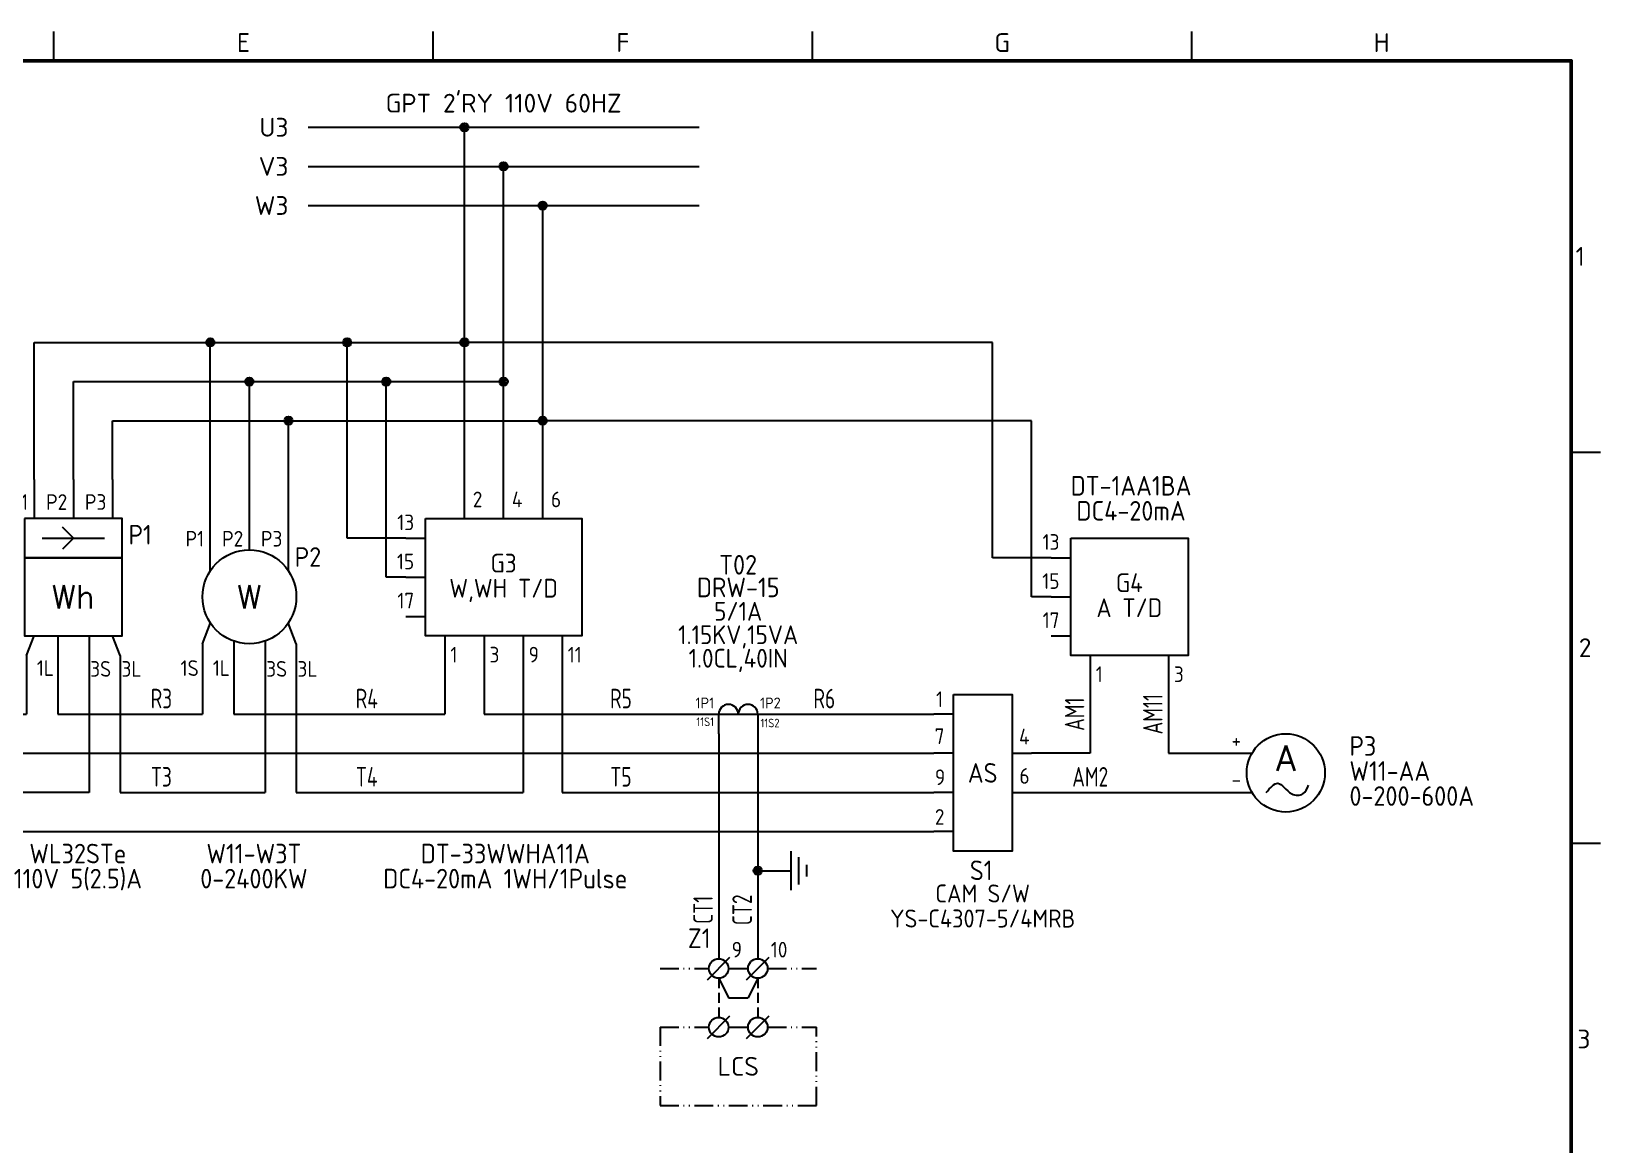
# Model space of a CAD drawing. Header units: millimetres. Extents: x 0 to 556, y 1 to 306.
# Drawn here: x 207.1 to 407.8, y 145 to 287.2 of the extents above; entities that cross this region are included whole.
import ezdxf
from ezdxf.enums import TextEntityAlignment as Align

# ---------------------------------------------------------------- set-up
doc = ezdxf.new("R2010")
doc.units = ezdxf.units.MM
doc.linetypes.add('ACAD_ISO12W100', pattern=[21, 12, -3, 0, -3, 0, -3])
doc.linetypes.add('HIDDEN', pattern=[0.375, 0.25, -0.125])
for name, color, linetype in [('MISC', 7, 'Continuous'), ('Normal Text', 7, 'Continuous'), ('Sheet Line', 3, 'Continuous'), ('Sheet Text', 2, 'Continuous'), ('SYMS', 7, 'Continuous'), ('TAGS', 7, 'Continuous'), ('TERMS', 7, 'Continuous'), ('WIRE(DEFAULT)', 7, 'Continuous'), ('WIRE_RED', 1, 'Continuous'), ('WIREFIXED', 7, 'Continuous')]:
    doc.layers.add(name, color=color, linetype=linetype)
doc.layers.add('Sheet Out Line', color=2, linetype='Continuous', lineweight=50)
doc.styles.add('SIMPLEX', font='simplex')
doc.styles.add('WD', font='ISOCP2.shx')
doc.styles.add('WD_IEC', font='ISOCP2.shx', dxfattribs={"width": 1.1, "height": 2.4, "bigfont": 'whgtxt.shx'})

# ---------------------------------------------------------------- blocks, each defined once
blk = doc.blocks.new('VO71_TDT1')
for p, q in [((-10, 5), (-7.5, 5)), ((-10, 0), (-7.5, 0)), ((-10, -5), (-7.5, -5)), ((-5, -7.5), (-5, -10)), ((5, -7.5), (5, -10))]:
    blk.add_line(p, q)
blk.add_lwpolyline([(-7.5, 7.5), (7.5, 7.5), (7.5, -7.5), (-7.5, -7.5)], close=True)
at = {"style": 'WD_IEC'}
for tag, p in [('RATING11', (0.22, 12.19)), ('RATING1', (0.22, 8.99))]:
    blk.add_attdef(tag, text='', height=2.5, dxfattribs=at).set_placement(p, align=Align.BOTTOM_CENTER)
at = {"linetype": 'Continuous', "style": 'WD'}
for tag, p in [('TERM01', (-8.93, 6.01)), ('TERM02', (-8.93, 1.01)), ('TERM03', (-8.93, -3.99))]:
    blk.add_attdef(tag, text='', height=2, dxfattribs=at).set_placement(p, align=Align.RIGHT)
at = {"style": 'WD', "flags": 1}
for tag, p in [('X4TERM01', (-10, 5)), ('X4TERM02', (-10, 0)), ('X4TERM03', (-10, -5)), ('X8TERM05', (5, -10))]:
    blk.add_attdef(tag, text='', height=0.08, dxfattribs=at).set_placement(p, align=Align.RIGHT)
at = {"style": 'WD'}
for tag, p in [('TAG1', (0, 1.8)), ('RATING12', (0, -1.4))]:
    blk.add_attdef(tag, text='', height=2.4, dxfattribs=at).set_placement(p, align=Align.MIDDLE_CENTER)
at = {"style": 'WD', "flags": 1}
for tag, p, height in [('LOC', (9.21, -2.67), 1), ('INST', (9.23, -1.56), 1), ('CAT', (9.16, -3.84), 1), ('FAMILY', (9.23, -4.99), 1), ('MFG', (9.31, -6.26), 1), ('ASSYCODE', (9.16, -7.35), 1), ('X8TERM04', (-5, -10), 0.08)]:
    blk.add_attdef(tag, p, '', height=height, dxfattribs=at)
at = {"linetype": 'Continuous', "style": 'WD'}
for tag, p in [('TERM04', (-4.3, -10.89)), ('TERM05', (5.7, -10.89))]:
    blk.add_attdef(tag, p, '', height=2, dxfattribs=at)
blk = doc.blocks.new('VHA1_AM1')
blk.add_circle((0, 0), 5)
blk.add_spline([(-2.5, -2.5), (-1.02, -1.33), (0.76, -2.67), (2.2, -2.67), (2.89, -1.58)], degree=3)
at = {"style": 'SIMPLEX'}
blk.add_text('A', height=3.2, dxfattribs=at).set_placement((0, 1.88), align=Align.MIDDLE)
at = {"style": 'WD_IEC'}
for tag, p in [('TERM03', (-1.91, 5.19)), ('TERM04', (3.09, 5.19))]:
    blk.add_attdef(tag, text='', height=2, dxfattribs=at).set_placement(p, align=Align.BOTTOM_LEFT)
for tag, p in [('TERM01', (-5.72, 2.57)), ('TERM06', (6.66, 2.4)), ('TERM02', (-5.72, -2.43)), ('TERM07', (-3.29, -7.14)), ('TERM05', (4.09, -7.49))]:
    blk.add_attdef(tag, text='', height=2, dxfattribs=at).set_placement(p, align=Align.BOTTOM_RIGHT)
at = {"style": 'WD', "flags": 1}
for tag, p in [('X2TERM03', (-2.5, 4.33)), ('X2TERM09', (0, 5)), ('X2TERM04', (2.5, 4.33)), ('X4TERM01', (-4.33, 2.5)), ('X1TERM06', (4.33, 2.5)), ('X4TERM08', (-5, 0)), ('X1TERM12', (5, 0)), ('X4TERM02', (-4.33, -2.5)), ('X1TERM11', (4.33, -2.5)), ('X8TERM07', (-2.5, -4.33)), ('X1TERM05', (2.5, -4.33)), ('X8TERM10', (0, -5))]:
    blk.add_attdef(tag, p, '', height=0.5, dxfattribs=at)
at = {"style": 'WD_IEC'}
for tag, p in [('TAG1', (8.14, 2.19)), ('RATING11', (8.14, -1.01)), ('RATING1', (8.14, -4.21)), ('RATING2', (8.09, -7.41))]:
    blk.add_attdef(tag, p, '', height=2.5, dxfattribs=at)
at = {"style": 'WD_IEC', "flags": 1}
for tag, p in [('INST', (-4.32, -9.29)), ('LOC', (-4.32, -10.79)), ('ASSYCODE', (-4.32, -12.2)), ('FAMILY', (-4.32, -13.7)), ('MFG', (-4.32, -16.56)), ('CAT', (-4.32, -15.2))]:
    blk.add_attdef(tag, text='', height=1, dxfattribs=at).set_placement(p, align=Align.RIGHT)
blk = doc.blocks.new('WD_WNV')
at = {"linetype": 'Continuous', "style": 'WD_IEC', "width": 0.8}
blk.add_attdef('WIRENO', text='', height=2.5, rotation=90, dxfattribs=at).set_placement((-0.75, 0), align=Align.CENTER)
at = {"style": 'WD_IEC', "flags": 1}
for tag, p in [('W08USER', (-1, 0.375)), ('W04USER', (-1, 0.875)), ('W05USER', (-1, 0.75)), ('W09USER', (-1, 0.25)), ('W03USER', (-1, 1)), ('W06USER', (-1, 0.625)), ('W07USER', (-1, 0.5)), ('W02USER', (-1, 1.125)), ('W01USER', (-1, 1.25)), ('W10USER', (-1, 0.125))]:
    blk.add_attdef(tag, text='', height=0.08, dxfattribs=at).set_placement(p, align=Align.CENTER)
blk = doc.blocks.new('VH31_WMT1')
for p, q in [((2.5, 18.32), (2.5, 25)), ((7.5, 21), (7.5, 25)), ((12.5, 18.32), (12.5, 25)), ((1.5, 9), (2.52, 11.66)), ((13.5, 9), (12.48, 11.66)), ((1.5, 9), (1.5, 0)), ((5.5, 9.34), (5.5, 0)), ((9.5, 9.34), (9.5, -10)), ((13.5, 9), (13.5, -10)), ((0, 0), (1.5, 0)), ((5.5, 0), (15, 0)), ((0, -10), (9.5, -10)), ((13.5, -10), (15, -10))]:
    blk.add_line(p, q)
blk.add_circle((7.5, 15), 6)
at = {"style": 'SIMPLEX'}
blk.add_text('W', height=3, dxfattribs=at).set_placement((7.5, 15), align=Align.MIDDLE)
at = {"flags": 1}
for tag, p, height, style in [('X2TERM01', (2.5, 25), 0.08, 'WD'), ('X2TERM02', (7.5, 25), 0.08, 'WD'), ('X2TERM03', (12.5, 25), 0.08, 'WD'), ('INST', (13.88, 23.15), 1, 'WD_IEC'), ('LOC', (13.88, 21.8), 1, 'WD_IEC'), ('X4TERM04', (0, 0), 0.08, 'WD'), ('X1TERM05', (15, 0), 0.08, 'WD'), ('X4TERM06', (0, -10), 0.08, 'WD'), ('X1TERM07', (15, -10), 0.08, 'WD')]:
    blk.add_attdef(tag, p, '', height=height, dxfattribs=dict(at, style=style))
at = {"style": 'WD_IEC'}
for tag, p in [('TERM01', (1.72, 21.42)), ('TERM02', (6.72, 21.42)), ('TERM03', (11.72, 21.42)), ('TERM04', (1.02, 4.89)), ('TERM05', (5.02, 4.89))]:
    blk.add_attdef(tag, text='', height=2, dxfattribs=at).set_placement(p, align=Align.RIGHT)
for tag, p, height in [('TAG1', (13.3, 18.84), 2.5), ('TERM06', (9.65, 4.79), 2), ('TERM07', (13.65, 4.79), 2)]:
    blk.add_attdef(tag, p, '', height=height, dxfattribs=at)
at = {"style": 'WD_IEC', "flags": 1}
for tag, p in [('ASSYCODE', (0.5, 15.89)), ('FAMILY', (0.5, 14.39)), ('MFG', (0.5, 11.53)), ('CAT', (0.5, 12.89))]:
    blk.add_attdef(tag, text='', height=1, dxfattribs=at).set_placement(p, align=Align.RIGHT)
at = {"style": 'WD_IEC'}
for tag, p in [('RATING11', (8.08, -16.56)), ('RATING1', (8.08, -19.76))]:
    blk.add_attdef(tag, text='', height=2.5, dxfattribs=at).set_placement(p, align=Align.TOP_CENTER)
blk = doc.blocks.new('VO71_TDT4')
for p, q in [((-5, 7.5), (-5, 10)), ((0, 7.5), (0, 10)), ((5, 7.5), (5, 10)), ((-12.5, 5), (-10, 5)), ((-12.5, 0), (-10, 0)), ((-12.5, -5), (-10, -5)), ((-7.5, -7.5), (-7.5, -10)), ((-2.5, -7.5), (-2.5, -10)), ((2.5, -7.5), (2.5, -10)), ((7.5, -7.5), (7.5, -10))]:
    blk.add_line(p, q)
blk.add_lwpolyline([(-10, 7.5), (10, 7.5), (10, -7.5), (-10, -7.5)], close=True)
at = {"style": 'WD', "flags": 1}
for tag, p, height in [('X2TERM04', (-5, 10), 0.08), ('X2TERM05', (0, 10), 0.08), ('X2TERM06', (5, 10), 0.08), ('LOC', (11.71, -2.67), 1), ('INST', (11.73, -1.56), 1), ('CAT', (11.66, -3.84), 1), ('FAMILY', (11.73, -4.99), 1), ('MFG', (11.81, -6.26), 1), ('ASSYCODE', (11.66, -7.35), 1), ('X8TERM07', (-7.5, -10), 0.08), ('X8TERM08', (-2.5, -10), 0.08), ('X8TERM09', (2.5, -10), 0.08), ('X8TERM10', (7.5, -10), 0.08)]:
    blk.add_attdef(tag, p, '', height=height, dxfattribs=at)
at = {"linetype": 'Continuous', "style": 'WD'}
for tag, p in [('TERM04', (-3.94, 8.94)), ('TERM05', (1.06, 8.94)), ('TERM06', (6.06, 8.94)), ('TERM07', (-6.8, -10.89)), ('TERM08', (-1.8, -10.89)), ('TERM09', (3.2, -10.89)), ('TERM10', (8.2, -10.89))]:
    blk.add_attdef(tag, p, '', height=2, dxfattribs=at)
for tag, p in [('TERM01', (-11.43, 6.01)), ('TERM02', (-11.43, 1.01)), ('TERM03', (-11.43, -3.99))]:
    blk.add_attdef(tag, text='', height=2, dxfattribs=at).set_placement(p, align=Align.RIGHT)
at = {"style": 'WD', "flags": 1}
for tag, p in [('X4TERM01', (-12.5, 5)), ('X4TERM02', (-12.5, 0)), ('X4TERM03', (-12.5, -5))]:
    blk.add_attdef(tag, text='', height=0.08, dxfattribs=at).set_placement(p, align=Align.RIGHT)
at = {"style": 'WD'}
for tag, p in [('TAG1', (0, 1.8)), ('RATING12', (0, -1.4))]:
    blk.add_attdef(tag, text='', height=2.4, dxfattribs=at).set_placement(p, align=Align.MIDDLE_CENTER)
at = {"style": 'WD_IEC'}
for tag, p in [('RATING11', (0.22, -34.06)), ('RATING1', (0.22, -37.26))]:
    blk.add_attdef(tag, text='', height=2.5, dxfattribs=at).set_placement(p, align=Align.TOP_CENTER)
blk = doc.blocks.new('WDDOT')
for radius in [0.529, 0.33, 0.164]:
    blk.add_circle((0, 0), radius)
blk = doc.blocks.new('Q020501')
for p, q in [((-4, 0), (4, 0)), ((0, 0), (-1.41, 1.41)), ((0, 0), (-1.41, -1.42))]:
    blk.add_line(p, q)
blk = doc.blocks.new('VH51_WHMT1')
for p, q in [((2.5, 30), (2.5, 25)), ((7.5, 30), (7.5, 25)), ((12.5, 30), (12.5, 25)), ((1.5, 7.5), (2.5, 10)), ((5.5, 10), (5.5, 0)), ((9.5, 10), (9.5, -10)), ((13.5, 7.5), (12.5, 10)), ((1.5, 7.5), (1.5, 0)), ((13.5, 7.5), (13.5, -10)), ((0, 0), (1.5, 0)), ((5.5, 0), (15, 0)), ((9.5, -10), (0, -10)), ((13.5, -10), (15, -10))]:
    blk.add_line(p, q)
for points in [[(1.25, 25), (1.25, 20), (13.75, 20), (13.75, 25)], [(1.25, 20), (1.25, 10), (13.75, 10), (13.75, 20)]]:
    blk.add_lwpolyline(points, close=True)
at = {"layer": 'SYMS'}
blk.add_blockref('Q020501', (7.5, 22.5), dxfattribs=at)
at = {"style": 'SIMPLEX'}
blk.add_text('Wh', height=3, dxfattribs=at).set_placement((7.5, 15), align=Align.MIDDLE)
at = {"style": 'WD_IEC'}
for tag, p in [('TERM01', (1.72, 26.11)), ('TERM02', (6.72, 26.11)), ('TERM03', (11.72, 26.11)), ('TERM04', (1.02, 4.89)), ('TERM05', (5.02, 4.89))]:
    blk.add_attdef(tag, text='', height=2, dxfattribs=at).set_placement(p, align=Align.RIGHT)
at = {"flags": 1}
for tag, p, height, style in [('X2TERM01', (2.5, 30), 0.08, 'WD'), ('X2TERM02', (7.5, 30), 0.08, 'WD'), ('X2TERM03', (12.5, 30), 0.08, 'WD'), ('INST', (15.13, 26), 1, 'WD_IEC'), ('LOC', (15.13, 24.65), 1, 'WD_IEC'), ('X4TERM04', (0, 0), 0.08, 'WD'), ('X1TERM05', (15, 0), 0.08, 'WD'), ('X4TERM06', (0, -10), 0.08, 'WD'), ('X1TERM07', (15, -10), 0.08, 'WD')]:
    blk.add_attdef(tag, p, '', height=height, dxfattribs=dict(at, style=style))
at = {"style": 'WD_IEC'}
for tag, p, height in [('TAG1', (14.55, 21.69), 2.5), ('TERM06', (9.65, 4.79), 2), ('TERM07', (13.65, 4.79), 2)]:
    blk.add_attdef(tag, p, '', height=height, dxfattribs=at)
at = {"style": 'WD_IEC', "flags": 1}
for tag, p in [('ASSYCODE', (-0.04, 15.09)), ('FAMILY', (-0.04, 13.59)), ('CAT', (-0.04, 12.09)), ('MFG', (-0.04, 10.72))]:
    blk.add_attdef(tag, text='', height=1, dxfattribs=at).set_placement(p, align=Align.RIGHT)
at = {"style": 'WD_IEC'}
for tag, p in [('RATING11', (8.08, -16.56)), ('RATING1', (8.08, -19.76)), ('RATING2', (8.08, -22.96))]:
    blk.add_attdef(tag, text='', height=2.5, dxfattribs=at).set_placement(p, align=Align.TOP_CENTER)
blk = doc.blocks.new('WD_WNH')
at = {"linetype": 'Continuous', "style": 'WD_IEC', "width": 0.8}
blk.add_attdef('WIRENO', text='', height=2.5, dxfattribs=at).set_placement((0, 0.75), align=Align.CENTER)
at = {"style": 'WD_IEC', "flags": 1}
for tag, p in [('W08USER', (0, 0.375)), ('W04USER', (0, 0.875)), ('W05USER', (0, 0.75)), ('W09USER', (0, 0.25)), ('W03USER', (0, 1)), ('W06USER', (0, 0.625)), ('W07USER', (0, 0.5)), ('W02USER', (0, 1.125)), ('W01USER', (0, 1.25)), ('W10USER', (0, 0.125))]:
    blk.add_attdef(tag, text='', height=0.08, dxfattribs=at).set_placement(p, align=Align.CENTER)
blk = doc.blocks.new('HDA1_CT1')
for p, q in [((-5, 0), (5, 0)), ((2.5, 0), (2.5, -2.5))]:
    blk.add_line(p, q)
for centre in [(-1.25, 0), (1.25, 0)]:
    blk.add_arc(centre, 1.25, 0, 180)
at = {"layer": 'SYMS'}
blk.add_line((-2.5, -2.5), (-2.5, 0), dxfattribs=at)
at = {"style": 'WD_IEC'}
for tag, height, p in [('TAG1', 2.5, (-0.01, 17.84)), ('RATING11', 2.5, (-0.01, 14.95)), ('RATING1', 2.4, (-0.01, 11.95)), ('RATING2', 2.4, (-0.01, 8.95)), ('RATING3', 2.4, (-0.01, 5.95)), ('RATING4', 2.4, (-0.01, 2.95))]:
    blk.add_attdef(tag, text='', height=height, dxfattribs=at).set_placement(p, align=Align.CENTER)
at = {"flags": 1}
for tag, p, height, style in [('INST', (9.44, 7.12), 1, 'WD_IEC'), ('LOC', (9.33, 5.86), 1, 'WD_IEC'), ('FAMILY', (9.34, 4.5), 1, 'WD_IEC'), ('CAT', (9.38, 3.25), 1, 'WD_IEC'), ('MFG', (9.32, 2), 1, 'WD_IEC'), ('X4TERM01', (-5, 0), 0.08, 'WD'), ('X1TERM02', (5, 0), 0.08, 'WD'), ('ASSYCODE', (9.19, 0.68), 1, 'WD_IEC'), ('X4TERM03', (-2.5, -2.5), 0.08, 'WD'), ('X1TERM04', (2.5, -2.5), 0.08, 'WD')]:
    blk.add_attdef(tag, p, '', height=height, dxfattribs=dict(at, style=style))
at = {"style": 'WD_IEC', "width": 1.05}
blk.add_attdef('TERM01', text='', height=1.4, dxfattribs=at).set_placement((-3.06, 0.31), align=Align.BOTTOM_RIGHT)
blk.add_attdef('TERM02', text='', height=1.4, dxfattribs=at).set_placement((2.78, 0.31), align=Align.BOTTOM_LEFT)
at = {"style": 'WD_IEC'}
blk.add_attdef('TERM03', text='', height=1.1, dxfattribs=at).set_placement((-3.09, -0.42), align=Align.TOP_RIGHT)
blk.add_attdef('TERM04', text='', height=1.1, dxfattribs=at).set_placement((2.84, -0.58), align=Align.TOP_LEFT)
blk = doc.blocks.new('HGND2')
at = {"color": 3}
for p, q in [((1.75, -2.5), (1.75, 2.5)), ((0, 0), (1.75, 0)), ((2.75, -1.75), (2.75, 1.75)), ((3.75, -0.75), (3.75, 0.75))]:
    blk.add_line(p, q, dxfattribs=at)
at = {"style": 'WD_IEC'}
for tag, p in [('INST', (10.12, 7)), ('LOC', (10.12, 3.5))]:
    blk.add_attdef(tag, text='', height=2.5, dxfattribs=at).set_placement(p, align=Align.RIGHT)
at = {"color": 3, "style": 'WD_IEC', "flags": 1}
blk.add_attdef('TAG1', (4, 0.13), '', height=2.4, dxfattribs=at)
at = {"style": 'WD_IEC', "flags": 1}
blk.add_attdef('X4TERM01', (0, 0), '', height=0.32, dxfattribs=at)
blk = doc.blocks.new('HT0W_TB1')
blk.add_circle((0, 0), 1.25)
at = {"layer": 'SYMS'}
blk.add_line((-1.44, -1.44), (1.44, 1.44), dxfattribs=at)
at = {"style": 'WD_IEC', "flags": 1}
for tag, p in [('INST', (-1.04, 7.87)), ('LOC', (-1.04, 4.87))]:
    blk.add_attdef(tag, text='', height=2.5, dxfattribs=at).set_placement(p, align=Align.BOTTOM_RIGHT)
at = {"style": 'WD_IEC'}
blk.add_attdef('TAGSTRIP', text='', height=2.5, dxfattribs=at).set_placement((-1.04, 1.87), align=Align.BOTTOM_RIGHT)
blk.add_attdef('TERM01', text='', height=2, dxfattribs=at).set_placement((1.66, 0.81), align=Align.BOTTOM_LEFT)
at = {"flags": 1}
for tag, p, height, style in [('X4LINK', (-1.25, 0), 0.01, 'WD'), ('X4TERM01', (-1.25, 0), 0.25, 'WD_IEC'), ('STRIPSEQ', (-0.02, -0.02), 0.025, 'WD_IEC'), ('X2TERM01', (0, 1.25), 0.25, 'WD_IEC'), ('X1LINK', (1.25, 0), 0.01, 'WD'), ('X1TERM01', (1.25, 0), 0.25, 'WD_IEC'), ('LINKTERM', (-0.02, -0.06), 0.025, 'WD_IEC'), ('X8TERM01', (0, -1.25), 0.25, 'WD_IEC')]:
    blk.add_attdef(tag, p, '', height=height, dxfattribs=dict(at, style=style))
at = {"style": 'WD_IEC', "flags": 1}
for tag, height, p in [('CAT', 1, (-1.95, -2.37)), ('ASSYCODE', 1, (-2.04, -4.92)), ('MFG', 1, (-2.09, -3.63)), ('DESC1', 2, (-1.78, -7.62)), ('DESC2', 2, (-1.78, -10.06)), ('DESC3', 2, (-1.78, -12.55))]:
    blk.add_attdef(tag, text='', height=height, dxfattribs=at).set_placement(p, align=Align.RIGHT)
blk = doc.blocks.new('HT0_TB1')
blk.add_circle((0, 0), 1.25)
at = {"layer": 'SYMS'}
blk.add_line((-1.44, -1.44), (1.44, 1.44), dxfattribs=at)
at = {"flags": 1}
for tag, p, height, style in [('X4LINK', (-1.25, 0), 0.01, 'WD'), ('X4TERM01', (-1.25, 0), 0.25, 'WD_IEC'), ('X2TERM01', (0, 1.25), 0.25, 'WD_IEC'), ('X1LINK', (1.25, 0), 0.01, 'WD'), ('X1TERM01', (1.25, 0), 0.25, 'WD_IEC'), ('X8TERM01', (0, -1.25), 0.25, 'WD_IEC')]:
    blk.add_attdef(tag, p, '', height=height, dxfattribs=dict(at, style=style))
blk = doc.blocks.new('HP31_CS6')
for p, q in [((2.5, 0), (0, 0)), ((2.5, -5), (0, -5)), ((10, -5), (12.5, -5)), ((2.5, -10), (0, -10)), ((10, -10), (12.5, -10)), ((2.5, -15), (0, -15))]:
    blk.add_line(p, q)
blk.add_lwpolyline([(2.5, 2.5), (10, 2.5), (10, -17.5), (2.5, -17.5)], close=True)
at = {"linetype": 'Continuous', "style": 'WD'}
for tag, p in [('TERM01', (1.18, 0.91)), ('TERM02', (1.36, -3.81)), ('TERM03', (1.46, -9.06)), ('TERM04', (1.36, -14.13))]:
    blk.add_attdef(tag, text='', height=2, dxfattribs=at).set_placement(p, align=Align.RIGHT)
at = {"style": 'WD', "flags": 1}
for tag, p, height in [('X4TERM01', (0, 0), 0.08), ('X4TERM02', (0, -5), 0.08), ('X1TERM05', (12.5, -5), 0.08), ('X4TERM03', (0, -10), 0.08), ('X1TERM06', (12.5, -10), 0.08), ('X4TERM04', (0, -15), 0.08), ('INST', (14.71, -16.93), 1), ('LOC', (14.57, -18.29), 1), ('CAT', (14.61, -19.58), 1), ('FAMILY', (14.61, -20.82), 1), ('MFG', (14.4, -22.16), 1), ('ASSYCODE', (14.37, -23.52), 1)]:
    blk.add_attdef(tag, p, '', height=height, dxfattribs=at)
at = {"linetype": 'Continuous', "style": 'WD'}
for tag, p in [('TERM05', (10.9, -3.86)), ('TERM06', (10.95, -8.89))]:
    blk.add_attdef(tag, p, '', height=2, dxfattribs=at)
at = {"style": 'WD_IEC'}
blk.add_attdef('TEXT1', text='', height=2.5, dxfattribs=at).set_placement((6.25, -7.5), align=Align.MIDDLE)
blk.add_attdef('TAG1', text='', height=2.5, dxfattribs=at).set_placement((6.06, -19.95), align=Align.MIDDLE_CENTER)
for tag, p in [('RATING12', (6.25, -21.76)), ('RATING11', (6.25, -24.96))]:
    blk.add_attdef(tag, text='', height=2.3, dxfattribs=at).set_placement(p, align=Align.TOP_CENTER)
blk = doc.blocks.new('LSSA3')
at = {"layer": 'Sheet Line'}
for p, q in [((210, 283.5), (210, 287.25)), ((258.5, 283.5), (258.5, 287.25)), ((307, 283.5), (307, 287.25)), ((355.5, 283.5), (355.5, 287.25)), ((404, 233.5), (407.75, 233.5)), ((404, 183.5), (407.75, 183.5))]:
    blk.add_line(p, q, dxfattribs=at)
at = {"layer": 'Sheet Out Line'}
blk.add_lwpolyline([(16, 6.5), (404, 6.5), (404, 283.5), (16, 283.5)], close=True, dxfattribs=at)
at = {"style": 'WD_IEC', "width": 1.1}
for tag, height, p in [('DESC4', 2.4, (57.5, 39.5)), ('CUSTOMERS31', 3.8, (219, 38)), ('TITLE1', 3.6, (333, 37.5)), ('CUSTOMERS21', 3.8, (219, 35.25)), ('DESC3', 2.4, (57.5, 33.5)), ('CUSTOMERS32', 3.8, (219, 32.5)), ('TITLE2', 3.6, (333, 32.5)), ('CUSTOMERS22', 3.8, (219, 29.75)), ('RN', 3.5, (398, 28.75)), ('DESC2', 2.4, (57.5, 27.5)), ('CUSTOMERS33', 3.8, (219, 27)), ('TITLE3', 3.6, (333, 27.5)), ('DESC1', 2.4, (57.5, 21.5)), ('WORKNO', 3.5, (365.5, 18.5)), ('FILE', 2.4, (314, 18.5)), ('DESC0', 2.4, (57.5, 15.5)), ('SHN', 2.4, (395, 12)), ('TSH', 2.4, (401, 9))]:
    blk.add_attdef(tag, text='', height=height, dxfattribs=at).set_placement(p, align=Align.MIDDLE_CENTER)
at = {"style": 'WD_IEC'}
for tag, p in [('DATE4', (96.5, 39.5)), ('DRWN4', (111.5, 39.5)), ('DSGN4', (126.5, 39.5)), ('CHKD4', (141.5, 39.5)), ('APPD4', (156.5, 39.5)), ('DATE3', (96.5, 33.5)), ('DRWN3', (111.5, 33.5)), ('DSGN3', (126.5, 33.5)), ('CHKD3', (141.5, 33.5)), ('APPD3', (156.5, 33.5)), ('DATE2', (96.5, 27.5)), ('DRWN2', (111.5, 27.5)), ('DSGN2', (126.5, 27.5)), ('CHKD2', (141.5, 27.5)), ('APPD2', (156.5, 27.5)), ('DATE1', (96.5, 21.5)), ('DRWN1', (111.5, 21.5)), ('DSGN1', (126.5, 21.5)), ('CHKD1', (141.5, 21.5)), ('APPD1', (156.5, 21.5)), ('DATE0', (96.5, 15.5)), ('DRWN0', (111.5, 15.5)), ('DSGN0', (126.5, 15.5)), ('CHKD0', (141.5, 15.5)), ('APPD0', (156.5, 15.5))]:
    blk.add_attdef(tag, text='', height=2.4, dxfattribs=at).set_placement(p, align=Align.MIDDLE_CENTER)
at = {"style": 'WD_IEC', "width": 1.1}
for tag, p in [('DWG1ST', (345, 10.5)), ('DWGNO', (373.49, 10.5))]:
    blk.add_attdef(tag, text='', height=3.5, dxfattribs=at).set_placement(p, align=Align.MIDDLE_LEFT)
at = {"style": 'WD_IEC', "width": 1.1, "flags": 9}
blk.add_attdef('WD_TB', (0, 0), '', height=2.4, dxfattribs=at)
at = {"layer": 'Sheet Text', "style": 'WD_IEC', "width": 1.1}
for s, p in [('E', (234.25, 284.62)), ('F', (282.75, 284.62)), ('G', (331.25, 284.62)), ('H', (379.75, 284.62))]:
    blk.add_text(s, height=2.4, dxfattribs=at).set_placement(p, align=Align.CENTER)
for s, p in [('1', (405.73, 258.5)), ('2', (406.58, 208.5)), ('3', (406.45, 158.5))]:
    blk.add_text(s, height=2.4, dxfattribs=at).set_placement(p, align=Align.MIDDLE_RIGHT)

msp = doc.modelspace()

# ---------------------------------------------------------------- linework, layer by layer
at = {"linetype": 'HIDDEN', "ltscale": 5}
for p, q in [((295, 166.25), (295, 161.25)), ((300, 166.25), (300, 161.25))]:
    msp.add_line(p, q, dxfattribs=at)
for p, q in [((295, 166.25), (296.25, 163.75)), ((300, 166.25), (298.75, 163.75))]:
    msp.add_line(p, q)
at = {"layer": 'Normal Text', "linetype": 'ACAD_ISO12W100', "ltscale": 0.2}
for p, q in [((287.5, 167.5), (293.75, 167.5)), ((296.25, 167.5), (298.75, 167.5)), ((301.25, 167.5), (307.5, 167.5)), ((287.5, 160), (293.75, 160)), ((287.5, 160), (287.5, 150)), ((296.25, 160), (298.75, 160)), ((301.25, 160), (307.5, 160)), ((307.5, 150), (307.5, 160)), ((287.5, 150), (307.5, 150))]:
    msp.add_line(p, q, dxfattribs=at)
at = {"layer": 'Normal Text'}
msp.add_line((296.25, 163.75), (298.75, 163.75), dxfattribs=at)
at = {"layer": 'WIRE(DEFAULT)'}
for p, q in [((337.5, 215), (335, 215)), ((260, 207.5), (260, 200)), ((265, 207.5), (265, 200)), ((270, 207.5), (270, 190)), ((275, 207.5), (275, 190)), ((342.5, 205), (342.5, 195)), ((352.5, 205), (352.5, 195)), ((220, 200), (227.5, 200)), ((242.5, 200), (260, 200)), ((265, 200), (292.5, 200)), ((302.5, 200), (322.5, 200)), ((295, 197.5), (295, 168.75)), ((300, 197.5), (300, 197.5)), ((300, 197.5), (300, 168.75)), ((182.5, 195), (322.5, 195)), ((342.5, 195), (335, 195)), ((352.5, 195), (363.17, 195)), ((220, 190), (227.5, 190)), ((242.5, 190), (270, 190)), ((275, 190), (322.5, 190)), ((335, 190), (363.17, 190)), ((117.5, 185), (322.5, 185)), ((300, 180), (302.5, 180))]:
    msp.add_line(p, q, dxfattribs=at)
at = {"layer": 'WIRE_RED'}
for p, q in [((242.5, 275), (292.5, 275)), ((262.5, 247.5), (262.5, 275)), ((242.5, 270), (292.5, 270)), ((267.5, 242.5), (267.5, 270)), ((242.5, 265), (292.5, 265)), ((272.5, 237.5), (272.5, 265)), ((207.5, 230), (207.5, 247.5)), ((207.5, 247.5), (230, 247.5)), ((230, 225), (230, 247.5)), ((230, 247.5), (262.5, 247.5)), ((247.5, 222.5), (247.5, 247.5)), ((330, 247.5), (262.5, 247.5)), ((262.5, 227.5), (262.5, 247.5)), ((330, 220), (330, 247.5)), ((212.5, 230), (212.5, 242.5)), ((212.5, 242.5), (235, 242.5)), ((235, 225), (235, 242.5)), ((235, 242.5), (267.5, 242.5)), ((252.5, 217.5), (252.5, 242.5)), ((267.5, 227.5), (267.5, 242.5)), ((217.5, 230), (217.5, 237.5)), ((217.5, 237.5), (240, 237.5)), ((240, 225), (240, 237.5)), ((240, 237.5), (272.5, 237.5)), ((335, 237.5), (272.5, 237.5)), ((272.5, 227.5), (272.5, 237.5)), ((335, 215), (335, 237.5)), ((255, 222.5), (247.5, 222.5)), ((337.5, 220), (330, 220)), ((255, 217.5), (252.5, 217.5))]:
    msp.add_line(p, q, dxfattribs=at)

# ---------------------------------------------------------------- block references
at = {"layer": 'SYMS'}
for name, p in [('LSSA3', (0, 0)), ('WDDOT', (262.5, 275)), ('WDDOT', (267.5, 270)), ('WDDOT', (272.5, 265)), ('WDDOT', (230, 247.5)), ('WDDOT', (247.5, 247.5)), ('WDDOT', (262.5, 247.5)), ('WDDOT', (235, 242.5)), ('WDDOT', (252.5, 242.5)), ('WDDOT', (267.5, 242.5)), ('WDDOT', (240, 237.5)), ('WDDOT', (272.5, 237.5)), ('HGND2', (302.5, 180)), ('WDDOT', (300, 180)), ('HT0_TB1', (295, 160)), ('HT0_TB1', (300, 160))]:
    msp.add_blockref(name, p, dxfattribs=at)
ref = msp.add_blockref('VH51_WHMT1', (205, 200), dxfattribs=at)
ref.add_attrib('TERM06', '3S', (214.65, 204.79), dxfattribs={"layer": 'TERMS', "height": 2, "style": 'WD_IEC'})
ref.add_attrib('TERM07', '3L', (218.65, 204.79), dxfattribs={"layer": 'TERMS', "height": 2, "style": 'WD_IEC'})
ref.add_attrib('TERM05', '1L', dxfattribs={"layer": 'TERMS', "height": 2, "style": 'WD_IEC'}).set_placement((210.02, 204.89), align=Align.RIGHT)
ref.add_attrib('TERM04', '1S', dxfattribs={"layer": 'TERMS', "height": 2, "style": 'WD_IEC'}).set_placement((206.02, 204.89), align=Align.RIGHT)
ref.add_attrib('TERM03', 'P3', dxfattribs={"layer": 'TERMS', "height": 2, "style": 'WD_IEC'}).set_placement((216.72, 226.11), align=Align.RIGHT)
ref.add_attrib('TERM02', 'P2', dxfattribs={"layer": 'TERMS', "height": 2, "style": 'WD_IEC'}).set_placement((211.72, 226.11), align=Align.RIGHT)
ref.add_attrib('TERM01', 'P1', dxfattribs={"layer": 'TERMS', "height": 2, "style": 'WD_IEC'}).set_placement((206.72, 226.11), align=Align.RIGHT)
ref.add_attrib('RATING1', '110V 5(2.5)A', dxfattribs={"layer": 'MISC', "height": 2.5, "style": 'WD_IEC'}).set_placement((213.08, 180.24), align=Align.TOP_CENTER)
ref.add_attrib('RATING11', 'WL32STe', dxfattribs={"layer": 'MISC', "height": 2.5, "style": 'WD_IEC'}).set_placement((213.08, 183.44), align=Align.TOP_CENTER)
ref.add_attrib('TAG1', 'P1', (219.55, 221.69), dxfattribs={"layer": 'TAGS', "height": 2.5, "style": 'WD_IEC'})
at = {"layer": 'SYMS', "linetype": 'Continuous'}
ref = msp.add_blockref('VO71_TDT1', (347.5, 215), dxfattribs=at)
ref.add_attrib('TERM05', '3', (353.2, 204.11), dxfattribs={"layer": 'TERMS', "linetype": 'Continuous', "height": 2, "style": 'WD'})
ref.add_attrib('TERM04', '1', (343.2, 204.11), dxfattribs={"layer": 'TERMS', "linetype": 'Continuous', "height": 2, "style": 'WD'})
ref.add_attrib('RATING1', 'DC4-20mA', dxfattribs={"layer": 'MISC', "height": 2.5, "style": 'WD_IEC'}).set_placement((347.72, 223.99), align=Align.BOTTOM_CENTER)
ref.add_attrib('RATING11', 'DT-1AA1BA', dxfattribs={"layer": 'MISC', "height": 2.5, "style": 'WD_IEC'}).set_placement((347.72, 227.19), align=Align.BOTTOM_CENTER)
ref.add_attrib('TAG1', 'G4', dxfattribs={"layer": 'TAGS', "height": 2.4, "style": 'WD'}).set_placement((347.5, 216.8), align=Align.MIDDLE_CENTER)
ref.add_attrib('RATING12', 'A T/D', dxfattribs={"layer": 'MISC', "height": 2.4, "style": 'WD'}).set_placement((347.5, 213.6), align=Align.MIDDLE_CENTER)
ref.add_attrib('TERM03', '17', dxfattribs={"layer": 'TERMS', "linetype": 'Continuous', "height": 2, "style": 'WD'}).set_placement((338.57, 211.01), align=Align.RIGHT)
ref.add_attrib('TERM02', '15', dxfattribs={"layer": 'TERMS', "linetype": 'Continuous', "height": 2, "style": 'WD'}).set_placement((338.57, 216.01), align=Align.RIGHT)
ref.add_attrib('TERM01', '13', dxfattribs={"layer": 'TERMS', "linetype": 'Continuous', "height": 2, "style": 'WD'}).set_placement((338.57, 221.01), align=Align.RIGHT)
at = {"layer": 'SYMS'}
ref = msp.add_blockref('VO71_TDT4', (267.5, 217.5), dxfattribs=at)
ref.add_attrib('TERM06', '6', (273.56, 226.44), dxfattribs={"layer": 'TERMS', "linetype": 'Continuous', "height": 2, "style": 'WD'})
ref.add_attrib('TERM05', '4', (268.56, 226.44), dxfattribs={"layer": 'TERMS', "linetype": 'Continuous', "height": 2, "style": 'WD'})
ref.add_attrib('TERM04', '2', (263.56, 226.44), dxfattribs={"layer": 'TERMS', "linetype": 'Continuous', "height": 2, "style": 'WD'})
ref.add_attrib('RATING1', 'DC4-20mA 1WH/1Pulse', dxfattribs={"layer": 'MISC', "height": 2.5, "style": 'WD_IEC'}).set_placement((267.72, 180.24), align=Align.TOP_CENTER)
ref.add_attrib('RATING11', 'DT-33WWHA11A', dxfattribs={"layer": 'MISC', "height": 2.5, "style": 'WD_IEC'}).set_placement((267.72, 183.44), align=Align.TOP_CENTER)
ref.add_attrib('TERM10', '11', (275.7, 206.61), dxfattribs={"layer": 'TERMS', "linetype": 'Continuous', "height": 2, "style": 'WD'})
ref.add_attrib('TERM09', '9', (270.7, 206.61), dxfattribs={"layer": 'TERMS', "linetype": 'Continuous', "height": 2, "style": 'WD'})
ref.add_attrib('TERM08', '3', (265.7, 206.61), dxfattribs={"layer": 'TERMS', "linetype": 'Continuous', "height": 2, "style": 'WD'})
ref.add_attrib('TERM07', '1', (260.7, 206.61), dxfattribs={"layer": 'TERMS', "linetype": 'Continuous', "height": 2, "style": 'WD'})
ref.add_attrib('TAG1', 'G3', dxfattribs={"layer": 'TAGS', "height": 2.4, "style": 'WD'}).set_placement((267.5, 219.3), align=Align.MIDDLE_CENTER)
ref.add_attrib('RATING12', 'W,WH T/D', dxfattribs={"layer": 'MISC', "height": 2.4, "style": 'WD'}).set_placement((267.5, 216.1), align=Align.MIDDLE_CENTER)
ref.add_attrib('TERM03', '17', dxfattribs={"layer": 'TERMS', "linetype": 'Continuous', "height": 2, "style": 'WD'}).set_placement((256.07, 213.51), align=Align.RIGHT)
ref.add_attrib('TERM02', '15', dxfattribs={"layer": 'TERMS', "linetype": 'Continuous', "height": 2, "style": 'WD'}).set_placement((256.07, 218.51), align=Align.RIGHT)
ref.add_attrib('TERM01', '13', dxfattribs={"layer": 'TERMS', "linetype": 'Continuous', "height": 2, "style": 'WD'}).set_placement((256.07, 223.51), align=Align.RIGHT)
ref = msp.add_blockref('VH31_WMT1', (227.5, 200), dxfattribs=at)
ref.add_attrib('RATING1', '0-2400KW', dxfattribs={"layer": 'MISC', "height": 2.5, "style": 'WD_IEC'}).set_placement((235.58, 180.24), align=Align.TOP_CENTER)
ref.add_attrib('RATING11', 'W11-W3T', dxfattribs={"layer": 'MISC', "height": 2.5, "style": 'WD_IEC'}).set_placement((235.58, 183.44), align=Align.TOP_CENTER)
ref.add_attrib('TERM06', '3S', (237.15, 204.79), dxfattribs={"layer": 'TERMS', "height": 2, "style": 'WD_IEC'})
ref.add_attrib('TERM07', '3L', (241.15, 204.79), dxfattribs={"layer": 'TERMS', "height": 2, "style": 'WD_IEC'})
ref.add_attrib('TERM05', '1L', dxfattribs={"layer": 'TERMS', "height": 2, "style": 'WD_IEC'}).set_placement((232.52, 204.89), align=Align.RIGHT)
ref.add_attrib('TERM04', '1S', dxfattribs={"layer": 'TERMS', "height": 2, "style": 'WD_IEC'}).set_placement((228.52, 204.89), align=Align.RIGHT)
ref.add_attrib('TERM03', 'P3', dxfattribs={"layer": 'TERMS', "height": 2, "style": 'WD_IEC'}).set_placement((239.22, 221.42), align=Align.RIGHT)
ref.add_attrib('TERM02', 'P2', dxfattribs={"layer": 'TERMS', "height": 2, "style": 'WD_IEC'}).set_placement((234.22, 221.42), align=Align.RIGHT)
ref.add_attrib('TERM01', 'P1', dxfattribs={"layer": 'TERMS', "height": 2, "style": 'WD_IEC'}).set_placement((229.22, 221.42), align=Align.RIGHT)
ref.add_attrib('TAG1', 'P2', (240.8, 218.84), dxfattribs={"layer": 'TAGS', "height": 2.5, "style": 'WD_IEC'})
ref = msp.add_blockref('HDA1_CT1', (297.5, 200), dxfattribs=at)
ref.add_attrib('TERM01', '1P1', dxfattribs={"layer": 'TERMS', "height": 1.4, "style": 'WD_IEC', "width": 1.05}).set_placement((294.44, 200.31), align=Align.BOTTOM_RIGHT)
ref.add_attrib('TERM02', '1P2', dxfattribs={"layer": 'TERMS', "height": 1.4, "style": 'WD_IEC', "width": 1.05}).set_placement((300.28, 200.31), align=Align.BOTTOM_LEFT)
ref.add_attrib('TERM03', '11S1', dxfattribs={"layer": 'TERMS', "height": 1.1, "style": 'WD_IEC'}).set_placement((294.41, 199.58), align=Align.TOP_RIGHT)
ref.add_attrib('TERM04', '11S2', dxfattribs={"layer": 'TERMS', "height": 1.1, "style": 'WD_IEC'}).set_placement((300.34, 199.42), align=Align.TOP_LEFT)
ref.add_attrib('RATING11', 'DRW-15', dxfattribs={"layer": 'MISC', "height": 2.5, "style": 'WD_IEC'}).set_placement((297.49, 214.95), align=Align.CENTER)
ref.add_attrib('RATING1', '5/1A', dxfattribs={"layer": 'MISC', "height": 2.4, "style": 'WD_IEC'}).set_placement((297.49, 211.95), align=Align.CENTER)
ref.add_attrib('RATING2', '1.15KV,15VA', dxfattribs={"layer": 'MISC', "height": 2.4, "style": 'WD_IEC'}).set_placement((297.49, 208.95), align=Align.CENTER)
ref.add_attrib('RATING3', '1.0CL,40IN', dxfattribs={"layer": 'MISC', "height": 2.4, "style": 'WD_IEC'}).set_placement((297.49, 205.95), align=Align.CENTER)
ref.add_attrib('TAG1', 'T02', dxfattribs={"layer": 'TAGS', "height": 2.5, "style": 'WD_IEC'}).set_placement((297.49, 217.84), align=Align.CENTER)
ref = msp.add_blockref('HP31_CS6', (322.5, 200), dxfattribs=at)
ref.add_attrib('RATING11', 'YS-C4307-5/4MRB', dxfattribs={"layer": 'MISC', "height": 2.3, "style": 'WD_IEC'}).set_placement((328.75, 175.04), align=Align.TOP_CENTER)
ref.add_attrib('RATING12', 'CAM S/W', dxfattribs={"layer": 'MISC', "height": 2.3, "style": 'WD_IEC'}).set_placement((328.75, 178.24), align=Align.TOP_CENTER)
ref.add_attrib('TERM06', '6', (333.45, 191.11), dxfattribs={"layer": 'TERMS', "linetype": 'Continuous', "height": 2, "style": 'WD'})
ref.add_attrib('TERM05', '4', (333.4, 196.14), dxfattribs={"layer": 'TERMS', "linetype": 'Continuous', "height": 2, "style": 'WD'})
ref.add_attrib('TERM04', '2', dxfattribs={"layer": 'TERMS', "linetype": 'Continuous', "height": 2, "style": 'WD'}).set_placement((323.86, 185.87), align=Align.RIGHT)
ref.add_attrib('TERM03', '9', dxfattribs={"layer": 'TERMS', "linetype": 'Continuous', "height": 2, "style": 'WD'}).set_placement((323.96, 190.94), align=Align.RIGHT)
ref.add_attrib('TERM02', '7', dxfattribs={"layer": 'TERMS', "linetype": 'Continuous', "height": 2, "style": 'WD'}).set_placement((323.86, 196.19), align=Align.RIGHT)
ref.add_attrib('TERM01', '1', dxfattribs={"layer": 'TERMS', "linetype": 'Continuous', "height": 2, "style": 'WD'}).set_placement((323.68, 200.91), align=Align.RIGHT)
ref.add_attrib('TAG1', 'S1', dxfattribs={"layer": 'TAGS', "height": 2.5, "style": 'WD_IEC'}).set_placement((328.56, 180.05), align=Align.MIDDLE_CENTER)
ref.add_attrib('TEXT1', 'AS', dxfattribs={"layer": 'MISC', "height": 2.5, "style": 'WD_IEC'}).set_placement((328.75, 192.5), align=Align.MIDDLE)
at = {"layer": 'SYMS', "linetype": 'Continuous'}
ref = msp.add_blockref('VHA1_AM1', (367.5, 192.5), dxfattribs=at)
ref.add_attrib('TERM02', '-', dxfattribs={"layer": 'TERMS', "height": 2, "style": 'WD_IEC'}).set_placement((361.78, 190.07), align=Align.BOTTOM_RIGHT)
ref.add_attrib('TERM01', '+', dxfattribs={"layer": 'TERMS', "height": 2, "style": 'WD_IEC'}).set_placement((361.78, 195.07), align=Align.BOTTOM_RIGHT)
ref.add_attrib('RATING1', '0-200-600A', (375.64, 188.29), dxfattribs={"layer": 'MISC', "height": 2.5, "style": 'WD_IEC'})
ref.add_attrib('RATING11', 'W11-AA', (375.64, 191.49), dxfattribs={"layer": 'MISC', "height": 2.5, "style": 'WD_IEC'})
ref.add_attrib('TAG1', 'P3', (375.64, 194.69), dxfattribs={"layer": 'TAGS', "height": 2.5, "style": 'WD_IEC'})
at = {"layer": 'SYMS'}
ref = msp.add_blockref('HT0W_TB1', (295, 167.5), dxfattribs=at)
ref.add_attrib('TAGSTRIP', 'Z1', dxfattribs={"layer": 'TAGS', "height": 2.5, "style": 'WD_IEC'}).set_placement((293.96, 169.37), align=Align.BOTTOM_RIGHT)
ref.add_attrib('TERM01', '9', dxfattribs={"layer": 'TERMS', "height": 2, "style": 'WD_IEC'}).set_placement((296.66, 168.31), align=Align.BOTTOM_LEFT)
ref = msp.add_blockref('HT0W_TB1', (300, 167.5), dxfattribs=at)
ref.add_attrib('TERM01', '10', dxfattribs={"layer": 'TERMS', "height": 2, "style": 'WD_IEC'}).set_placement((301.66, 168.31), align=Align.BOTTOM_LEFT)
at = {"layer": 'WIREFIXED'}
ref = msp.add_blockref('WD_WNH', (223.75, 200), dxfattribs=at)
ref.add_attrib('WIRENOF', 'R3', dxfattribs={"linetype": 'Continuous', "height": 2.5, "style": 'WD_IEC', "width": 0.8}).set_placement((223.75, 200.75), align=Align.CENTER)
ref = msp.add_blockref('WD_WNH', (250, 200), dxfattribs=at)
ref.add_attrib('WIRENOF', 'R4', dxfattribs={"linetype": 'Continuous', "height": 2.5, "style": 'WD_IEC', "width": 0.8}).set_placement((250, 200.75), align=Align.CENTER)
ref = msp.add_blockref('WD_WNH', (282.5, 200), dxfattribs=at)
ref.add_attrib('WIRENOF', 'R5', dxfattribs={"linetype": 'Continuous', "height": 2.5, "style": 'WD_IEC', "width": 0.8}).set_placement((282.5, 200.75), align=Align.CENTER)
ref = msp.add_blockref('WD_WNH', (308.5, 200), dxfattribs=at)
ref.add_attrib('WIRENOF', 'R6', dxfattribs={"linetype": 'Continuous', "height": 2.5, "style": 'WD_IEC', "width": 0.8}).set_placement((308.5, 200.75), align=Align.CENTER)
ref = msp.add_blockref('WD_WNV', (342.5, 200), dxfattribs=at)
ref.add_attrib('WIRENOF', 'AM1', dxfattribs={"linetype": 'Continuous', "height": 2.5, "rotation": 90, "style": 'WD_IEC', "width": 0.8}).set_placement((341.75, 200), align=Align.CENTER)
ref = msp.add_blockref('WD_WNV', (352.5, 200), dxfattribs=at)
ref.add_attrib('WIRENOF', 'AM11', dxfattribs={"linetype": 'Continuous', "height": 2.5, "rotation": 90, "style": 'WD_IEC', "width": 0.8}).set_placement((351.75, 200), align=Align.CENTER)
ref = msp.add_blockref('WD_WNH', (223.75, 190), dxfattribs=at)
ref.add_attrib('WIRENOF', 'T3', dxfattribs={"linetype": 'Continuous', "height": 2.5, "style": 'WD_IEC', "width": 0.8}).set_placement((223.75, 190.75), align=Align.CENTER)
ref = msp.add_blockref('WD_WNH', (250, 190), dxfattribs=at)
ref.add_attrib('WIRENOF', 'T4', dxfattribs={"linetype": 'Continuous', "height": 2.5, "style": 'WD_IEC', "width": 0.8}).set_placement((250, 190.75), align=Align.CENTER)
ref = msp.add_blockref('WD_WNH', (282.5, 190), dxfattribs=at)
ref.add_attrib('WIRENOF', 'T5', dxfattribs={"linetype": 'Continuous', "height": 2.5, "style": 'WD_IEC', "width": 0.8}).set_placement((282.5, 190.75), align=Align.CENTER)
ref = msp.add_blockref('WD_WNH', (342.5, 190), dxfattribs=at)
ref.add_attrib('WIRENOF', 'AM2', dxfattribs={"linetype": 'Continuous', "height": 2.5, "style": 'WD_IEC', "width": 0.8}).set_placement((342.5, 190.75), align=Align.CENTER)
ref = msp.add_blockref('WD_WNV', (295, 175), dxfattribs=at)
ref.add_attrib('WIRENOF', 'CT1', dxfattribs={"linetype": 'Continuous', "height": 2.5, "rotation": 90, "style": 'WD_IEC', "width": 0.8}).set_placement((294.25, 175), align=Align.CENTER)
ref = msp.add_blockref('WD_WNV', (300, 175), dxfattribs=at)
ref.add_attrib('WIRENOF', 'CT2', dxfattribs={"linetype": 'Continuous', "height": 2.5, "rotation": 90, "style": 'WD_IEC', "width": 0.8}).set_placement((299.25, 175), align=Align.CENTER)

# ---------------------------------------------------------------- texts
at = {"layer": 'Normal Text', "char_height": 2.4, "style": 'WD_IEC'}
for s, insert, width, attachment_point in [("GPT 2'RY 110V 60HZ", (267.5, 276.88), 45, 8), ('U3', (240, 275), 2.5, 6), ('V3', (240, 270), 2.5, 6), ('W3', (240, 265), 2.5, 6), ('LCS', (297.5, 155), 5, 5)]:
    msp.add_mtext(s, dxfattribs=dict(at, insert=insert, width=width, attachment_point=attachment_point))

doc.saveas('drawing.dxf')
